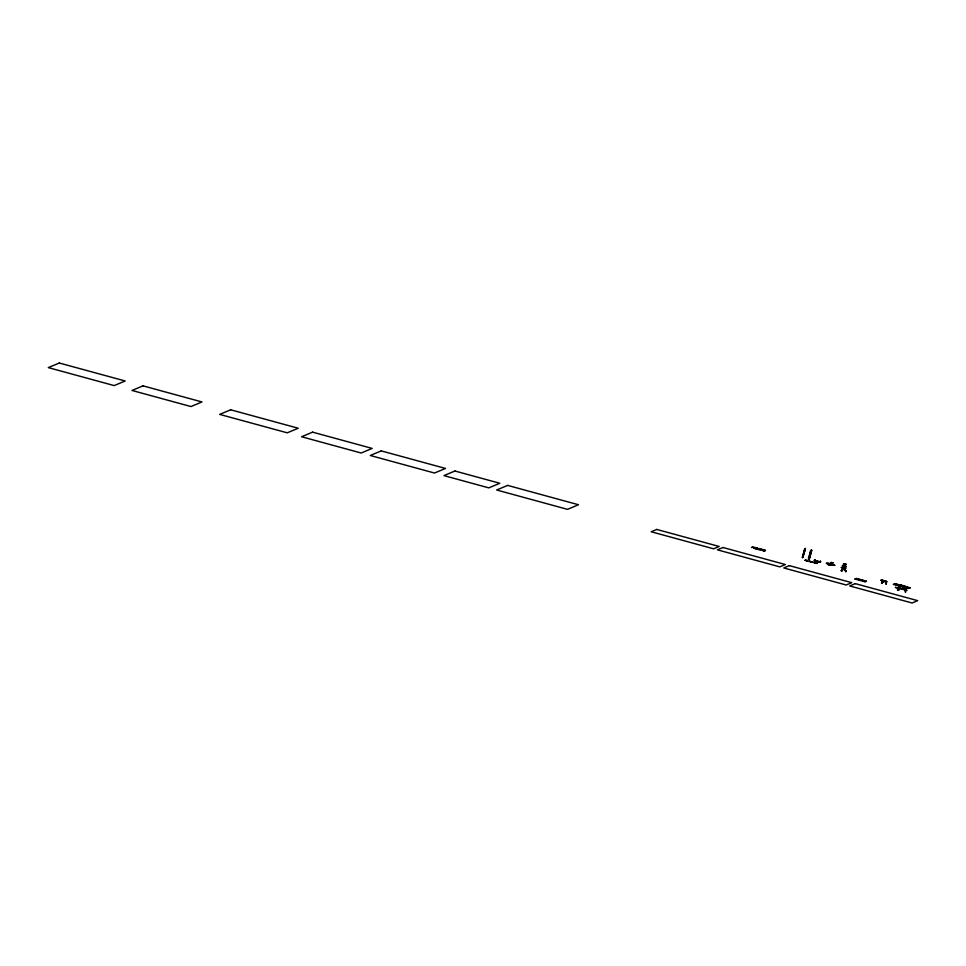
<?xml version="1.0" encoding="UTF-8"?>
<svg xmlns="http://www.w3.org/2000/svg" width="966" height="966" viewBox="0 0 966 966"><rect width="100%" height="100%" fill="white"/><g stroke="black" fill="none" stroke-linecap="round" stroke-linejoin="round"><path stroke-width="1.45" d="M898.754 589.646L900.723 585.927L903.753 586.664M820.291 561.862L820.532 561.403M802.299 557.551L804.738 548.712M802.456 557.636L804.992 548.603M802.722 557.503L805.185 548.519M802.915 557.43L805.354 548.483M804.823 551.043L805.487 548.531M808.361 559.254L810.667 550.463M808.59 559.266L810.957 550.487M808.723 559.314L811.162 550.366M808.892 559.278L811.416 550.258M809.146 559.169L811.621 550.161M809.339 559.085L811.778 550.246M814.266 560.642L814.483 560.026M814.7 559.942L814.447 560.691L814.857 559.93M814.712 560.775L815.099 559.942M815.123 560.896L816.101 560.872M816.294 561.198L819.204 562.224M817.912 561.765L816.596 560.92M816.789 561.584L817.369 561.077L817.912 561.874M818.105 561.608L816.729 561.125L819.265 562.103M818.48 561.898L817.961 561.234M819.228 562.007L819.53 561.681M819.687 561.753L820.062 561.282M820.001 562.188L820.339 561.355M820.375 562.188L820.617 561.439M843.077 566.076L842.292 565.339L846.264 567.006M844.369 564.108L845.987 564.506M844.26 566.221L844.876 565.883M844.827 565.871L844.731 566.571M898.778 589.574L900.397 585.638L903.862 586.314M842.183 569.759L842.618 569.336M842.618 569.433L842.135 570.447L842.231 569.626M882.151 582.667C881.354 578.658 889.891 583.295 885.17 580.952M882.32 582.703C885.182 579.745 882.658 581.665 881.185 580.433M898.96 589.646L900.541 585.758L898.899 589.912M841.579 570.061L841.784 569.614M841.676 569.843L841.398 570.882L841.724 570.266M841.99 570.628L842.533 569.433M841.736 569.711L841.326 570.652M881.475 582.957L882.405 580.977L883.54 581.23M897.426 590.009L899.298 586.036L900.566 586.265L898.018 590.419M897.692 590.105L899.298 586.036M882.248 582.86L883.6 580.868M882.405 582.896L883.745 581.097L881.342 580.312M841.458 570.761L841.628 570.447M842.243 570.532L842.799 569.542M842.545 569.976L842.159 570.689M883.033 581.097L881.632 583.126L882.9 581.049M897.752 590.323L900.566 586.265M841.712 570.689L842.002 570.23M881.016 580.288L884.928 581.158L884.204 580.856M816.789 563.468L817.031 563.299M810.22 561.403L809.001 561.222L809.629 561.282M810.522 561.56L811.307 561.886M817.151 563.468L816.137 563.021M844.489 566.523L845.141 566.402M854.886 579.008L856.238 578.441M865.138 581.798L866.478 581.242M884.868 581.158L883.805 580.759L886.848 581.858L883.757 581.29L884.361 581.435M894.987 583.681L893.308 584.382L907.968 588.499L910.419 587.896L895.035 583.669M881.089 580.18L882.405 580.977M842.183 568.648L845.057 569.385M844.489 566.342L842.69 566.064M813.505 562.454L814.133 562.514M844.876 569.421L845.069 569.65M883.733 581.097L883.045 580.626L883.661 580.723M816.391 561.113L817.429 561.463M886.776 581.701L884.385 580.723M842.859 566.136L842.666 565.871M816.524 561.101L817.151 561.681M816.536 561.174L817.103 561.524L816.451 561.331M829.42 563.866L831.436 564.229M828.043 564.446L830.168 565.255M844.224 568.105C841.652 567.078 845.383 568.213 845.202 569.216M842.98 568.068L843.753 567.803M884.759 581.327L883.25 580.614M900.312 585.625L907.714 587.69L902.039 585.638M844.26 568.406C841.615 568.491 844.284 569.65 843.608 568.576C845.866 567.561 843.209 568.105 844.32 568.237M844.948 568.406L844.538 568.274M754.494 547.275L755.17 547.468M763.249 550.837L762.669 550.68M831.183 562.478L831.907 562.502M842.98 566.378L843.415 566.692M830.301 565.013L829.589 564.856M881.547 580.276L883.009 580.373M886.39 581.677L884.687 581.339M886.353 584.044L886.16 581.822L886.329 584.056M762.029 549.328L763.418 549.702M756.668 549.062L756.088 548.881M761.305 550.33L760.496 550.089M844.646 568.189L843.04 567.972L843.765 567.996M831.714 564.736L831.835 564.869M753.299 546.998L752.043 547.203M751.524 547.553L752.755 546.949M763.587 550.886L765.362 550.427M764.698 550.729L765.289 550.366M902.244 585.698L900.046 585.324L901.35 585.807M812.177 562.212L812.515 562.067M831.847 562.755L832.62 562.961M843.704 566.97L844.477 567.175M829.709 564.301L831.364 564.422M881.946 580.337L883.286 580.445M764.154 550.849L765.313 550.415L764.263 550.801M843.572 563.842L844.429 564.011L843.825 563.746M845.371 564.241L846.228 564.398M843.511 564.047L844.381 564.216L843.765 563.951M846.18 564.603L845.322 564.446L845.926 564.712M804.944 560.256L805.922 560.401M806.864 560.63L807.842 560.775M845.021 566.861L844.465 566.957M844.67 569.216L844.163 569.071M759.059 548.531L759.662 548.676M763.756 549.811L764.384 549.968M755.967 548.845L755.352 548.7M759.723 549.871L759.119 549.726M830.651 565.207C830.229 561.5 821.402 562.949 830.217 564.591M844.199 566.656L842.956 566.161L843.596 566.161M815.473 560.787L814.966 560.932M828.49 564.518L831.074 564.265M807.069 560.86L806.827 560.654M884.132 581.013L883.588 581.061M815.256 560.823L814.628 560.642M845.975 568.419L845.564 568.588M841.084 567.332L841.809 567.428M756.209 547.746L756.837 547.903M759.964 548.773L760.604 548.93M758.781 549.618L758.141 549.461M844.296 568.95C842.292 568.781 845.25 569.276 843.861 569.372M903.886 586.29L896.098 584.297L901.435 586.205M900.578 585.275L896.134 584.539L901.87 585.589M817.477 561.584L817.586 561.246M828.768 565.001C828.816 565.291 828.478 563.854 828.925 565.038M817.103 561.017L816.946 561.318M843.849 567.646L843.716 568.274M830.857 564.748L834.986 565.412L830.47 563.818M902.015 586.362L907.811 587.34L902.751 585.456M901.121 585.034L902.655 585.807M830.301 564.059L829.963 564.18M843.089 567.984L843.849 568.165M828.538 564.796L828.997 564.881M755.026 548.591L754.361 548.434M844.199 566.873L843.294 566.595M817.333 561.367L818.238 561.427M843.415 567.779L842.992 567.96M833.513 562.949L832.281 562.635M843.704 568.6L844.236 568.938L843.427 569.252M843.306 567.851L844.03 567.694M843.861 568.648L843.246 569.022M844.32 563.806L845.95 564.253M843.861 563.999L845.89 564.458M843.801 564.204L845.419 564.651M830.82 562.49L831.497 562.683M843.729 566.076L845.757 566.644M815.884 560.715L814.604 560.739M886.245 581.834L885.411 581.617L885.979 584.104M805.813 560.195L807.443 560.642M814.41 562.671L816.862 563.238M805.354 560.401L806.972 560.835M808.989 561.246L813.106 562.272L809.762 561.596M816.572 563.299L814.06 562.755M856.468 578.489L866.309 581.17M855.067 579.069L864.896 581.761M828.913 564.905L828.743 564.579M843.137 568.998L843.886 568.829M901.604 586.253L896.146 584.768L907.666 587.726L900.215 585.686M830.217 564.035L829.903 564.156M756.97 547.951L757.779 548.157M760.725 548.978L761.534 549.183M754.253 548.386L753.48 548.193M758.02 549.413L757.235 549.219M830.845 564.204L831.485 564.241M842.775 568.889L842.255 568.72M902.292 586.072L903.753 586.591M844.429 568.805L845.226 569.034M904.623 589.357L895.277 587.364L906.989 590.443L905.553 589.671M805.318 560.135L805.97 560.389M905.299 592.194L904.043 587.014L905.637 587.449L905.818 591.904M845.19 570L845.419 570.846M845.105 569.928L845.347 570.532M845.479 571.148L845.516 571.317M845.854 571.727L845.818 570.652L845.83 571.558M845.769 570.725L845.866 571.51L845.818 570.713M845.854 571.401L845.854 571.28M842.292 569.469L841.941 570.423L842.292 569.469M59.288 363.011L48.3 367.599L114.181 385.591L125.169 380.99L59.288 363.011M143.004 385.857L132.016 390.457L190.978 406.553L201.966 401.953L143.004 385.857M230.657 409.789L219.668 414.39L287.252 432.828L298.24 428.24L230.657 409.789M312.586 432.152L301.597 436.753L361.175 453.018L372.164 448.417L312.586 432.152M381.244 450.893L370.268 455.493L434.519 473.038L445.507 468.438L381.244 450.893M454.938 471.01L443.949 475.61L488.82 487.866L499.808 483.266L454.938 471.01M507.669 485.403L496.681 490.004L567.513 509.348L578.501 504.747L507.669 485.403M656.759 529.428L651.181 531.759L713.62 548.809L719.199 546.478L656.759 529.428M722.954 547.493L717.376 549.835L779.816 566.873L785.382 564.542L722.954 547.493M789.343 565.629L783.776 567.96L846.204 584.998L851.783 582.667L789.343 565.629M858.363 579.322L863.483 580.723L858.363 579.322M855.26 583.621L849.694 585.951L912.121 602.989L917.7 600.659L855.26 583.621"/></g></svg>
